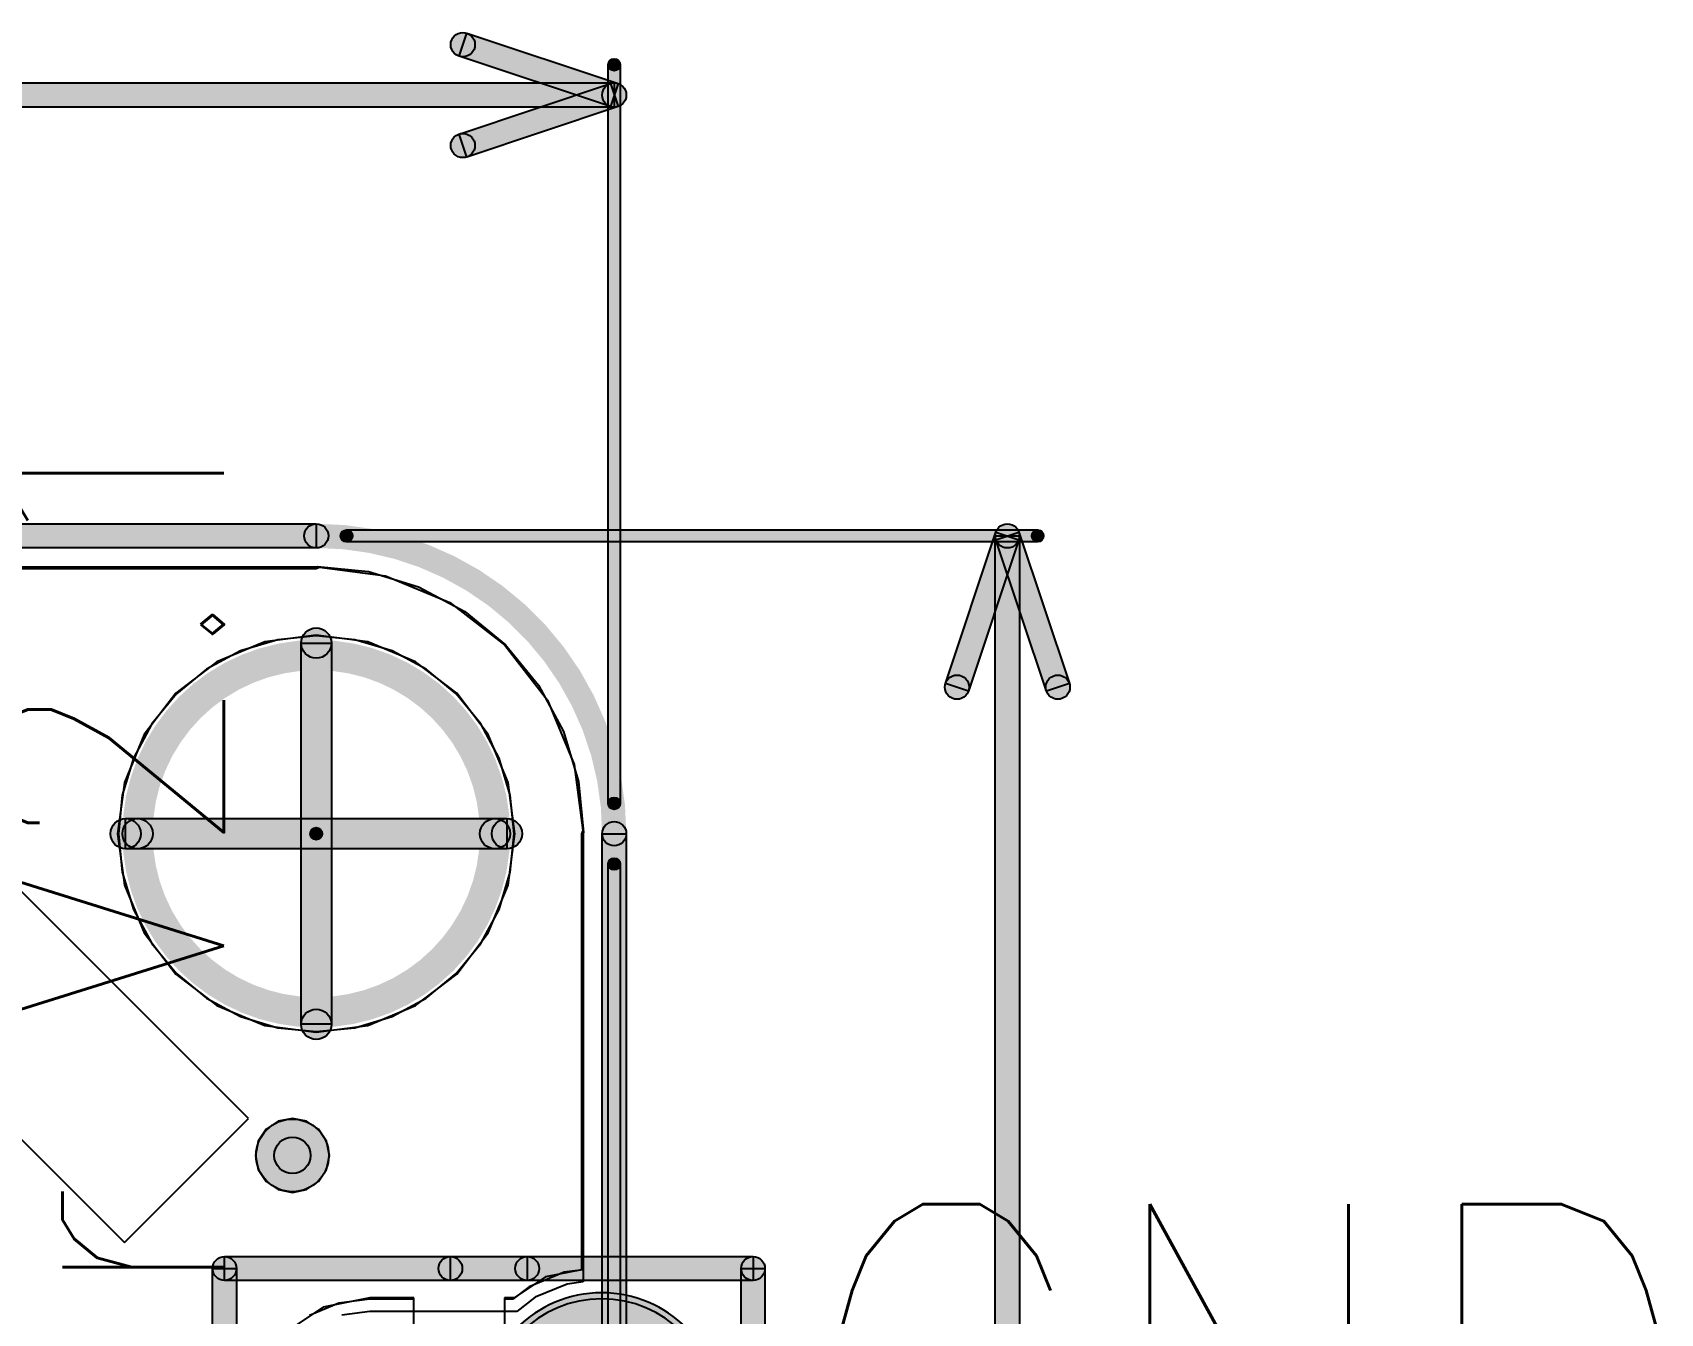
# Model space of a CAD drawing. Header units: millimetres. Extents: x -4 to 157, y -60 to 103.
# Drawn here: x 103 to 156.8, y 48.5 to 90.8 of the extents above; entities that cross this region are included whole.
import ezdxf

# ---------------------------------------------------------------- set-up
doc = ezdxf.new("R2010")
doc.units = ezdxf.units.MM
for name, color, linetype, true_color in [('BottomLayer', 5, 'Continuous', 0x0000ff), ('BottomSolder', 6, 'Continuous', 0xff00ff), ('KeepOutLayer', 6, 'Continuous', 0xff00ff), ('Mechanical17', 7, 'Continuous', 0x7f7f00), ('Mechanical18', 7, 'Continuous', 0x7f7f00), ('MidLayer1', 7, 'Continuous', 0x7f0000), ('MidLayer2', 7, 'Continuous', 0x3f7f00), ('MultiLayer', 7, 'Continuous', 0xc0c0c0), ('TopLayer', 1, 'Continuous', 0xff0000), ('TopOverlay', 2, 'Continuous', 0xffff00), ('TopSolder', 7, 'Continuous', 0x7f007f)]:
    doc.layers.add(name, color=color, linetype=linetype, true_color=true_color)
doc.styles.add('textstyle11', font='standard')
doc.styles.add('textstyle14', font='standard')

msp = doc.modelspace()

# ---------------------------------------------------------------- hatches: boundary and pattern name
at = {"layer": 'BottomLayer', "true_color": 0x0000ff}
h = msp.add_hatch(color=5, dxfattribs=at)
edge = h.paths.add_edge_path(flags=0)
edge.add_arc((111.583, 53.74), 1.2, 0, 360)
h = msp.add_hatch(color=5, dxfattribs=at)
edge = h.paths.add_edge_path(flags=0)
edge.add_arc((121.8, 44.75), 3.75, 180, 360)
edge.add_line((125.55, 44.75), (125.55, 45.25))
edge.add_arc((121.8, 45.25), 3.75, 0, 180)
edge.add_line((118.05, 45.25), (118.05, 44.75))
at = {"layer": 'BottomSolder', "true_color": 0xff00ff}
h = msp.add_hatch(color=6, dxfattribs=at)
edge = h.paths.add_edge_path(flags=0)
edge.add_arc((112.37, 64.37), 0.2, 0, 360)
h = msp.add_hatch(color=6, dxfattribs=at)
edge = h.paths.add_edge_path(flags=0)
edge.add_arc((121.8, 44.75), 3.95, 180, 360)
edge.add_line((125.75, 44.75), (125.75, 45.25))
edge.add_arc((121.8, 45.25), 3.95, 0, 180)
edge.add_line((117.85, 45.25), (117.85, 44.75))
at = {"layer": 'KeepOutLayer', "true_color": 0xff00ff}
for points in [[(33.63, 73.813), (33.63, 74.613), (112.37, 74.613), (112.37, 73.813)], [(122.613, -14.37), (121.813, -14.37), (121.813, 64.37), (122.613, 64.37)]]:
    msp.add_hatch(color=6, dxfattribs=at).paths.add_polyline_path(points, flags=0)
h = msp.add_hatch(color=6, dxfattribs=at)
edge = h.paths.add_edge_path(flags=0)
edge.add_arc((112.37, 74.213), 0.4, 0, 360)
h = msp.add_hatch(color=6, dxfattribs=at)
edge = h.paths.add_edge_path(flags=0)
edge.add_arc((112.37, 74.213), 0.4, 0, 360)
h = msp.add_hatch(color=6, dxfattribs=at)
edge = h.paths.add_edge_path(flags=0)
edge.add_arc((122.213, 64.37), 0.4, 0, 360)
h = msp.add_hatch(color=6, dxfattribs=at)
edge = h.paths.add_edge_path(flags=0)
edge.add_arc((122.213, 64.37), 0.4, 0, 360)
at = {"layer": 'Mechanical18', "true_color": 0x7f7f00}
h = msp.add_hatch(color=56, dxfattribs=at)
edge = h.paths.add_edge_path(flags=0)
edge.add_arc((117.213, 90.446), 0.4, 0, 360)
for points in [[(117.086, 90.067), (117.339, 90.826), (122.339, 89.159), (122.086, 88.4)], [(122.409, 65.37), (122.016, 65.37), (122.016, 89.78), (122.409, 89.78)], [(88.578, 88.38), (88.578, 89.18), (122.213, 89.18), (122.213, 88.38)], [(117.339, 86.733), (117.086, 87.492), (122.086, 89.159), (122.339, 88.4)], [(113.37, 74.016), (113.37, 74.409), (136.205, 74.409), (136.205, 74.016)], [(133.918, 69.086), (133.159, 69.339), (134.825, 74.339), (135.584, 74.086)], [(134.825, 74.086), (135.584, 74.339), (137.251, 69.339), (136.492, 69.086)], [(135.605, 40.578), (134.805, 40.578), (134.805, 74.213), (135.605, 74.213)], [(112.87, 58.071), (111.87, 58.071), (111.87, 70.669), (112.87, 70.669)], [(106.071, 63.87), (106.071, 64.87), (118.669, 64.87), (118.669, 63.87)], [(122.409, -37.811), (122.016, -37.811), (122.016, 63.37), (122.409, 63.37)]]:
    msp.add_hatch(color=56, dxfattribs=at).paths.add_polyline_path(points, flags=0)
h = msp.add_hatch(color=56, dxfattribs=at)
edge = h.paths.add_edge_path(flags=0)
edge.add_arc((122.213, 89.78), 0.197, 0, 360)
h = msp.add_hatch(color=56, dxfattribs=at)
edge = h.paths.add_edge_path(flags=0)
edge.add_arc((122.213, 88.78), 0.4, 0, 360)
h = msp.add_hatch(color=56, dxfattribs=at)
edge = h.paths.add_edge_path(flags=0)
edge.add_arc((122.213, 88.78), 0.4, 0, 360)
h = msp.add_hatch(color=56, dxfattribs=at)
edge = h.paths.add_edge_path(flags=0)
edge.add_arc((122.213, 88.78), 0.4, 0, 360)
h = msp.add_hatch(color=56, dxfattribs=at)
edge = h.paths.add_edge_path(flags=0)
edge.add_arc((117.213, 87.113), 0.4, 0, 360)
h = msp.add_hatch(color=56, dxfattribs=at)
edge = h.paths.add_edge_path(flags=0)
edge.add_arc((113.37, 74.213), 0.197, 0, 360)
h = msp.add_hatch(color=56, dxfattribs=at)
edge = h.paths.add_edge_path(flags=0)
edge.add_arc((135.205, 74.213), 0.4, 0, 360)
h = msp.add_hatch(color=56, dxfattribs=at)
edge = h.paths.add_edge_path(flags=0)
edge.add_arc((135.205, 74.213), 0.4, 0, 360)
h = msp.add_hatch(color=56, dxfattribs=at)
edge = h.paths.add_edge_path(flags=0)
edge.add_arc((135.205, 74.213), 0.4, 0, 360)
h = msp.add_hatch(color=56, dxfattribs=at)
edge = h.paths.add_edge_path(flags=0)
edge.add_arc((136.205, 74.213), 0.197, 0, 360)
h = msp.add_hatch(color=56, dxfattribs=at)
edge = h.paths.add_edge_path(flags=0)
edge.add_arc((112.37, 70.669), 0.5, 0, 360)
h = msp.add_hatch(color=56, dxfattribs=at)
edge = h.paths.add_edge_path(flags=0)
edge.add_arc((133.538, 69.213), 0.4, 0, 360)
h = msp.add_hatch(color=56, dxfattribs=at)
edge = h.paths.add_edge_path(flags=0)
edge.add_arc((136.871, 69.213), 0.4, 0, 360)
h = msp.add_hatch(color=56, dxfattribs=at)
edge = h.paths.add_edge_path(flags=0)
edge.add_arc((122.213, 65.37), 0.197, 0, 360)
h = msp.add_hatch(color=56, dxfattribs=at)
edge = h.paths.add_edge_path(flags=0)
edge.add_arc((106.071, 64.37), 0.5, 0, 360)
h = msp.add_hatch(color=56, dxfattribs=at)
edge = h.paths.add_edge_path(flags=0)
edge.add_arc((106.465, 64.37), 0.5, 0, 360)
h = msp.add_hatch(color=56, dxfattribs=at)
edge = h.paths.add_edge_path(flags=0)
edge.add_arc((118.276, 64.37), 0.5, 0, 360)
h = msp.add_hatch(color=56, dxfattribs=at)
edge = h.paths.add_edge_path(flags=0)
edge.add_arc((118.669, 64.37), 0.5, 0, 360)
h = msp.add_hatch(color=56, dxfattribs=at)
edge = h.paths.add_edge_path(flags=0)
edge.add_arc((122.213, 63.37), 0.197, 0, 360)
h = msp.add_hatch(color=56, dxfattribs=at)
edge = h.paths.add_edge_path(flags=0)
edge.add_arc((112.37, 58.071), 0.5, 0, 360)
at = {"layer": 'MidLayer1', "true_color": 0x7f0000}
h = msp.add_hatch(color=16, dxfattribs=at)
edge = h.paths.add_edge_path(flags=0)
edge.add_arc((111.583, 53.74), 1.2, 0, 360)
h = msp.add_hatch(color=16, dxfattribs=at)
edge = h.paths.add_edge_path(flags=0)
edge.add_arc((121.8, 44.75), 3.75, 180, 360)
edge.add_line((125.55, 44.75), (125.55, 45.25))
edge.add_arc((121.8, 45.25), 3.75, 0, 180)
edge.add_line((118.05, 45.25), (118.05, 44.75))
at = {"layer": 'MidLayer2', "true_color": 0x3f7f00}
h = msp.add_hatch(color=76, dxfattribs=at)
edge = h.paths.add_edge_path(flags=0)
edge.add_arc((111.583, 53.74), 0.6, 0, 360)
h = msp.add_hatch(color=76, dxfattribs=at)
edge = h.paths.add_edge_path(flags=0)
edge.add_arc((121.8, 44.75), 3.75, 180, 360)
edge.add_line((125.55, 44.75), (125.55, 45.25))
edge.add_arc((121.8, 45.25), 3.75, 0, 180)
edge.add_line((118.05, 45.25), (118.05, 44.75))
at = {"layer": 'MultiLayer', "true_color": 0xc0c0c0}
h = msp.add_hatch(color=9, dxfattribs=at)
edge = h.paths.add_edge_path(flags=0)
edge.add_arc((121.8, 44.75), 3.75, 180, 360)
edge.add_line((125.55, 44.75), (125.55, 45.25))
edge.add_arc((121.8, 45.25), 3.75, 0, 180)
edge.add_line((118.05, 45.25), (118.05, 44.75))
at = {"layer": 'TopLayer', "true_color": 0xff0000}
h = msp.add_hatch(color=1, dxfattribs=at)
edge = h.paths.add_edge_path(flags=0)
edge.add_arc((111.583, 53.74), 1.2, 0, 360)
h = msp.add_hatch(color=1, dxfattribs=at)
edge = h.paths.add_edge_path(flags=0)
edge.add_arc((121.8, 44.75), 3.75, 180, 360)
edge.add_line((125.55, 44.75), (125.55, 45.25))
edge.add_arc((121.8, 45.25), 3.75, 0, 180)
edge.add_line((118.05, 45.25), (118.05, 44.75))
at = {"layer": 'TopOverlay', "true_color": 0xffff00}
h = msp.add_hatch(color=2, dxfattribs=at)
edge = h.paths.add_edge_path(flags=0)
edge.add_arc((109.339, 50), 0.394, 0, 360)
h = msp.add_hatch(color=2, dxfattribs=at)
edge = h.paths.add_edge_path(flags=0)
edge.add_arc((109.339, 50), 0.394, 0, 360)
for points in [[(109.339, 49.606), (109.339, 50.394), (119.339, 50.394), (119.339, 49.606)], [(116.8, 49.606), (116.8, 50.394), (126.8, 50.394), (126.8, 49.606)], [(109.732, 0), (108.945, 0), (108.945, 50), (109.732, 50)], [(127.194, 0), (126.406, 0), (126.406, 50), (127.194, 50)]]:
    msp.add_hatch(color=2, dxfattribs=at).paths.add_polyline_path(points, flags=0)
h = msp.add_hatch(color=2, dxfattribs=at)
edge = h.paths.add_edge_path(flags=0)
edge.add_arc((116.8, 50), 0.394, 0, 360)
h = msp.add_hatch(color=2, dxfattribs=at)
edge = h.paths.add_edge_path(flags=0)
edge.add_arc((119.339, 50), 0.394, 0, 360)
h = msp.add_hatch(color=2, dxfattribs=at)
edge = h.paths.add_edge_path(flags=0)
edge.add_arc((126.8, 50), 0.394, 0, 360)
h = msp.add_hatch(color=2, dxfattribs=at)
edge = h.paths.add_edge_path(flags=0)
edge.add_arc((126.8, 50), 0.394, 0, 360)
at = {"layer": 'TopSolder', "true_color": 0x7f007f}
h = msp.add_hatch(color=216, dxfattribs=at)
edge = h.paths.add_edge_path(flags=0)
edge.add_arc((112.37, 64.37), 0.2, 0, 360)
h = msp.add_hatch(color=216, dxfattribs=at)
edge = h.paths.add_edge_path(flags=0)
edge.add_arc((121.8, 44.75), 3.95, 180, 360)
edge.add_line((125.75, 44.75), (125.75, 45.25))
edge.add_arc((121.8, 45.25), 3.95, 0, 180)
edge.add_line((117.85, 45.25), (117.85, 44.75))

# ---------------------------------------------------------------- linework, layer by layer
at = {"layer": 'BottomLayer'}
for p, q in [((112.37, 73.13), (112.476, 73.174)), ((112.476, 73.174), (114.652, 72.888)), ((97.96, 73.13), (112.37, 73.13)), ((114.652, 72.888), (116.779, 72.007)), ((116.779, 72.007), (118.605, 70.605)), ((110.672, 70.708), (109.089, 70.053)), ((112.37, 70.932), (110.672, 70.708)), ((114.068, 70.708), (112.37, 70.932)), ((115.651, 70.053), (114.068, 70.708)), ((118.605, 70.605), (120.007, 68.779)), ((109.089, 70.053), (107.73, 69.01)), ((117.01, 69.01), (115.651, 70.053)), ((107.73, 69.01), (106.688, 67.651)), ((118.053, 67.651), (117.01, 69.01)), ((120.007, 68.779), (120.888, 66.652)), ((106.688, 67.651), (106.032, 66.068)), ((118.708, 66.068), (118.053, 67.651)), ((120.888, 66.652), (121.174, 64.476)), ((106.032, 66.068), (105.808, 64.37)), ((118.932, 64.37), (118.708, 66.068)), ((105.808, 64.37), (106.032, 62.672)), ((118.708, 62.672), (118.932, 64.37)), ((121.174, 64.476), (121.13, 64.37)), ((121.13, 64.37), (121.13, 49.96)), ((110.136, 54.956), (102.047, 63.045)), ((106.032, 62.672), (106.688, 61.089)), ((118.053, 61.089), (118.708, 62.672)), ((106.688, 61.089), (107.73, 59.73)), ((117.01, 59.73), (118.053, 61.089)), ((107.73, 59.73), (109.089, 58.688)), ((115.651, 58.688), (117.01, 59.73)), ((97.946, 58.945), (106.035, 50.856)), ((109.089, 58.688), (110.672, 58.032)), ((114.068, 58.032), (115.651, 58.688)), ((110.672, 58.032), (112.37, 57.808)), ((112.37, 57.808), (114.068, 58.032)), ((106.035, 50.856), (110.136, 54.956)), ((119.947, 49.724), (118.908, 49.03)), ((121.13, 49.96), (119.947, 49.724)), ((114.142, 49.03), (112.599, 48.723)), ((115.594, 49.03), (114.142, 49.03)), ((115.594, 46.5), (115.594, 49.03)), ((118.908, 49.03), (118.594, 49.03)), ((118.594, 49.03), (118.594, 45)), ((112.599, 48.723), (111.292, 47.85))]:
    msp.add_line(p, q, dxfattribs=at)
at = {"layer": 'BottomLayer', "color": 5, "true_color": 0x0000ff}
msp.add_circle((111.583, 53.74), 1.2, dxfattribs=at)
msp.add_arc((121.8, 45.25), 3.75, 0, 180, dxfattribs=at)
at = {"layer": 'BottomSolder', "color": 6, "true_color": 0xff00ff}
msp.add_circle((112.37, 64.37), 0.2, dxfattribs=at)
msp.add_arc((121.8, 45.25), 3.95, 0, 180, dxfattribs=at)
at = {"layer": 'KeepOutLayer', "color": 6, "true_color": 0xff00ff}
for p, q in [((33.63, 74.613), (112.37, 74.613)), ((112.37, 74.613), (112.37, 73.813)), ((112.37, 73.813), (33.63, 73.813)), ((121.813, -14.37), (121.813, 64.37)), ((121.813, 64.37), (122.613, 64.37)), ((122.613, 64.37), (122.613, -14.37))]:
    msp.add_line(p, q, dxfattribs=at)
at = {"layer": 'KeepOutLayer'}
msp.add_lwpolyline([(112.37, 74.213, 0.8, 0.8, -0.414214), (122.213, 64.37, 0.8, 0.8, 0)], format="xyseb", dxfattribs=at)
for centre in [(112.37, 74.213), (112.37, 74.213), (122.213, 64.37), (122.213, 64.37)]:
    msp.add_circle(centre, 0.4, dxfattribs=at)
at = {"layer": 'Mechanical18', "color": 56, "true_color": 0x7f7f00}
for p, q in [((117.086, 90.067), (117.339, 90.826)), ((117.339, 90.826), (122.339, 89.159)), ((122.086, 88.4), (117.086, 90.067)), ((122.016, 65.37), (122.016, 89.78)), ((122.016, 89.78), (122.409, 89.78)), ((122.409, 89.78), (122.409, 65.37)), ((88.578, 89.18), (122.213, 89.18)), ((117.086, 87.492), (122.086, 89.159)), ((122.086, 89.159), (122.339, 88.4)), ((122.339, 89.159), (122.086, 88.4)), ((122.213, 89.18), (122.213, 88.38)), ((122.213, 88.38), (88.578, 88.38)), ((122.339, 88.4), (117.339, 86.733)), ((117.339, 86.733), (117.086, 87.492)), ((113.37, 74.016), (113.37, 74.409)), ((113.37, 74.409), (136.205, 74.409)), ((133.159, 69.339), (134.825, 74.339)), ((134.825, 74.086), (135.584, 74.339)), ((134.825, 74.339), (135.584, 74.086)), ((135.584, 74.339), (137.251, 69.339)), ((136.205, 74.409), (136.205, 74.016)), ((136.205, 74.016), (113.37, 74.016)), ((135.584, 74.086), (133.918, 69.086)), ((134.805, 40.578), (134.805, 74.213)), ((134.805, 74.213), (135.605, 74.213)), ((136.492, 69.086), (134.825, 74.086)), ((135.605, 74.213), (135.605, 40.578)), ((111.87, 58.071), (111.87, 70.669)), ((111.87, 70.669), (112.87, 70.669)), ((112.87, 70.669), (112.87, 58.071)), ((133.918, 69.086), (133.159, 69.339)), ((137.251, 69.339), (136.492, 69.086)), ((122.409, 65.37), (122.016, 65.37)), ((106.071, 63.87), (106.071, 64.87)), ((106.071, 64.87), (118.669, 64.87)), ((118.669, 64.87), (118.669, 63.87)), ((118.669, 63.87), (106.071, 63.87)), ((122.016, -37.811), (122.016, 63.37)), ((122.016, 63.37), (122.409, 63.37)), ((122.409, 63.37), (122.409, -37.811)), ((112.87, 58.071), (111.87, 58.071))]:
    msp.add_line(p, q, dxfattribs=at)
at = {"layer": 'Mechanical18'}
msp.add_lwpolyline([(118.276, 64.37, 1, 1, 1), (106.465, 64.37, 1, 1, 1)], format="xyseb", close=True, dxfattribs=at)
for centre, radius in [((117.213, 90.446), 0.4), ((122.213, 89.78), 0.197), ((122.213, 88.78), 0.4), ((122.213, 88.78), 0.4), ((122.213, 88.78), 0.4), ((117.213, 87.113), 0.4), ((113.37, 74.213), 0.197), ((135.205, 74.213), 0.4), ((135.205, 74.213), 0.4), ((135.205, 74.213), 0.4), ((136.205, 74.213), 0.197), ((112.37, 70.669), 0.5), ((133.538, 69.213), 0.4), ((136.871, 69.213), 0.4), ((122.213, 65.37), 0.197), ((106.071, 64.37), 0.5), ((106.465, 64.37), 0.5), ((118.276, 64.37), 0.5), ((118.669, 64.37), 0.5), ((122.213, 63.37), 0.197), ((112.37, 58.071), 0.5)]:
    msp.add_circle(centre, radius, dxfattribs=at)
at = {"layer": 'MidLayer1'}
for p, q in [((97.961, 73.193), (112.37, 73.193)), ((112.37, 73.193), (112.411, 73.201)), ((112.411, 73.201), (114.094, 73.035)), ((114.094, 73.035), (115.751, 72.533)), ((115.751, 72.533), (117.279, 71.716)), ((117.279, 71.716), (118.617, 70.617)), ((111.095, 70.781), (109.868, 70.409)), ((112.37, 70.907), (111.095, 70.781)), ((113.645, 70.781), (112.37, 70.907)), ((114.872, 70.409), (113.645, 70.781)), ((118.617, 70.617), (119.716, 69.279)), ((109.868, 70.409), (108.738, 69.805)), ((116.002, 69.805), (114.872, 70.409)), ((108.738, 69.805), (107.748, 68.992)), ((116.992, 68.992), (116.002, 69.805)), ((107.748, 68.992), (106.935, 68.002)), ((117.805, 68.002), (116.992, 68.992)), ((119.716, 69.279), (120.533, 67.751)), ((106.935, 68.002), (106.331, 66.872)), ((118.409, 66.872), (117.805, 68.002)), ((120.533, 67.751), (121.035, 66.094)), ((106.331, 66.872), (105.959, 65.645)), ((118.781, 65.645), (118.409, 66.872)), ((105.959, 65.645), (105.833, 64.37)), ((118.907, 64.37), (118.781, 65.645)), ((121.035, 66.094), (121.201, 64.411)), ((105.833, 64.37), (105.959, 63.095)), ((118.781, 63.095), (118.907, 64.37)), ((121.201, 64.411), (121.193, 64.37)), ((121.193, 64.37), (121.193, 49.961)), ((105.959, 63.095), (106.331, 61.868)), ((118.409, 61.868), (118.781, 63.095)), ((106.331, 61.868), (106.935, 60.738)), ((117.805, 60.738), (118.409, 61.868)), ((106.935, 60.738), (107.748, 59.748)), ((116.992, 59.748), (117.805, 60.738)), ((107.748, 59.748), (108.738, 58.935)), ((116.002, 58.935), (116.992, 59.748)), ((108.738, 58.935), (109.868, 58.331)), ((114.872, 58.331), (116.002, 58.935)), ((109.868, 58.331), (111.095, 57.959)), ((113.645, 57.959), (114.872, 58.331)), ((111.095, 57.959), (112.37, 57.833)), ((112.37, 57.833), (113.645, 57.959)), ((120.56, 49.878), (119.405, 49.399)), ((121.193, 49.961), (120.56, 49.878)), ((114.142, 48.987), (113.11, 48.851)), ((115.594, 48.987), (114.142, 48.987)), ((115.594, 46.5), (115.594, 48.987)), ((118.867, 48.987), (118.594, 48.987)), ((118.594, 48.987), (118.594, 45)), ((119.405, 49.399), (118.867, 48.987)), ((113.11, 48.851), (112.148, 48.453))]:
    msp.add_line(p, q, dxfattribs=at)
at = {"layer": 'MidLayer1', "color": 16, "true_color": 0x7f0000}
msp.add_circle((111.583, 53.74), 1.2, dxfattribs=at)
msp.add_arc((121.8, 45.25), 3.75, 0, 180, dxfattribs=at)
at = {"layer": 'MidLayer2'}
for p, q in [((97.558, 73.193), (112.37, 73.193)), ((112.37, 73.193), (112.411, 73.201)), ((112.411, 73.201), (114.094, 73.035)), ((114.094, 73.035), (115.751, 72.533)), ((115.751, 72.533), (117.279, 71.716)), ((117.279, 71.716), (118.617, 70.617)), ((111.095, 70.781), (109.868, 70.409)), ((112.37, 70.907), (111.095, 70.781)), ((113.645, 70.781), (112.37, 70.907)), ((114.872, 70.409), (113.645, 70.781)), ((118.617, 70.617), (119.716, 69.279)), ((109.868, 70.409), (108.738, 69.805)), ((116.002, 69.805), (114.872, 70.409)), ((108.738, 69.805), (107.748, 68.992)), ((116.992, 68.992), (116.002, 69.805)), ((107.748, 68.992), (106.935, 68.002)), ((117.805, 68.002), (116.992, 68.992)), ((119.716, 69.279), (120.533, 67.751)), ((106.935, 68.002), (106.331, 66.872)), ((118.409, 66.872), (117.805, 68.002)), ((120.533, 67.751), (121.035, 66.094)), ((106.331, 66.872), (105.959, 65.645)), ((118.781, 65.645), (118.409, 66.872)), ((105.959, 65.645), (105.833, 64.37)), ((118.907, 64.37), (118.781, 65.645)), ((121.035, 66.094), (121.201, 64.411)), ((105.833, 64.37), (105.959, 63.095)), ((118.781, 63.095), (118.907, 64.37)), ((121.201, 64.411), (121.193, 64.37)), ((121.193, 64.37), (121.193, 49.558)), ((105.959, 63.095), (106.331, 61.868)), ((118.409, 61.868), (118.781, 63.095)), ((106.331, 61.868), (106.935, 60.738)), ((117.805, 60.738), (118.409, 61.868)), ((106.935, 60.738), (107.748, 59.748)), ((116.992, 59.748), (117.805, 60.738)), ((107.748, 59.748), (108.738, 58.935)), ((116.002, 58.935), (116.992, 59.748)), ((108.738, 58.935), (109.868, 58.331)), ((114.872, 58.331), (116.002, 58.935)), ((109.868, 58.331), (111.095, 57.959)), ((113.645, 57.959), (114.872, 58.331)), ((111.095, 57.959), (112.37, 57.833)), ((112.37, 57.833), (113.645, 57.959)), ((111.114, 54.871), (110.718, 54.605)), ((111.583, 54.964), (111.114, 54.871)), ((112.051, 54.871), (111.583, 54.964)), ((112.448, 54.605), (112.051, 54.871)), ((110.718, 54.605), (110.452, 54.208)), ((112.713, 54.208), (112.448, 54.605)), ((110.452, 54.208), (110.359, 53.74)), ((112.806, 53.74), (112.713, 54.208)), ((110.359, 53.74), (110.452, 53.272)), ((110.452, 53.272), (110.718, 52.875)), ((112.448, 52.875), (112.713, 53.272)), ((112.713, 53.272), (112.806, 53.74)), ((110.718, 52.875), (111.114, 52.61)), ((112.051, 52.61), (112.448, 52.875)), ((111.114, 52.61), (111.583, 52.517)), ((111.583, 52.517), (112.051, 52.61)), ((120.664, 49.488), (119.606, 49.05)), ((121.193, 49.558), (120.664, 49.488)), ((119.606, 49.05), (118.999, 48.583)), ((114.142, 48.583), (113.214, 48.461)), ((118.999, 48.583), (114.142, 48.583))]:
    msp.add_line(p, q, dxfattribs=at)
at = {"layer": 'MidLayer2', "color": 76, "true_color": 0x3f7f00}
msp.add_circle((111.583, 53.74), 0.6, dxfattribs=at)
msp.add_arc((121.8, 45.25), 3.75, 0, 180, dxfattribs=at)
at = {"layer": 'MultiLayer', "color": 9, "true_color": 0xc0c0c0}
msp.add_arc((121.8, 45.25), 3.75, 0, 180, dxfattribs=at)
at = {"layer": 'TopLayer'}
for p, q in [((97.961, 73.193), (112.37, 73.193)), ((112.37, 73.193), (112.411, 73.201)), ((112.411, 73.201), (114.094, 73.035)), ((114.094, 73.035), (115.751, 72.533)), ((115.751, 72.533), (117.279, 71.716)), ((117.279, 71.716), (118.617, 70.617)), ((111.095, 70.781), (109.868, 70.409)), ((112.37, 70.907), (111.095, 70.781)), ((113.645, 70.781), (112.37, 70.907)), ((114.872, 70.409), (113.645, 70.781)), ((118.617, 70.617), (119.716, 69.279)), ((109.868, 70.409), (108.738, 69.805)), ((116.002, 69.805), (114.872, 70.409)), ((108.738, 69.805), (107.748, 68.992)), ((116.992, 68.992), (116.002, 69.805)), ((107.748, 68.992), (106.935, 68.002)), ((117.805, 68.002), (116.992, 68.992)), ((119.716, 69.279), (120.533, 67.751)), ((106.935, 68.002), (106.331, 66.872)), ((118.409, 66.872), (117.805, 68.002)), ((120.533, 67.751), (121.035, 66.094)), ((106.331, 66.872), (105.959, 65.645)), ((118.781, 65.645), (118.409, 66.872)), ((105.959, 65.645), (105.833, 64.37)), ((118.907, 64.37), (118.781, 65.645)), ((121.035, 66.094), (121.201, 64.411)), ((105.833, 64.37), (105.959, 63.095)), ((118.781, 63.095), (118.907, 64.37)), ((121.201, 64.411), (121.193, 64.37)), ((121.193, 64.37), (121.193, 49.961)), ((105.959, 63.095), (106.331, 61.868)), ((118.409, 61.868), (118.781, 63.095)), ((106.331, 61.868), (106.935, 60.738)), ((117.805, 60.738), (118.409, 61.868)), ((106.935, 60.738), (107.748, 59.748)), ((116.992, 59.748), (117.805, 60.738)), ((107.748, 59.748), (108.738, 58.935)), ((116.002, 58.935), (116.992, 59.748)), ((108.738, 58.935), (109.868, 58.331)), ((114.872, 58.331), (116.002, 58.935)), ((109.868, 58.331), (111.095, 57.959)), ((113.645, 57.959), (114.872, 58.331)), ((111.095, 57.959), (112.37, 57.833)), ((112.37, 57.833), (113.645, 57.959)), ((120.56, 49.878), (119.405, 49.399)), ((121.193, 49.961), (120.56, 49.878)), ((114.142, 48.987), (113.11, 48.851)), ((115.594, 48.987), (114.142, 48.987)), ((115.594, 46.5), (115.594, 48.987)), ((118.867, 48.987), (118.594, 48.987)), ((118.594, 48.987), (118.594, 45)), ((119.405, 49.399), (118.867, 48.987)), ((113.11, 48.851), (112.148, 48.453))]:
    msp.add_line(p, q, dxfattribs=at)
at = {"layer": 'TopLayer', "color": 1, "true_color": 0xff0000}
msp.add_circle((111.583, 53.74), 1.2, dxfattribs=at)
msp.add_arc((121.8, 45.25), 3.75, 0, 180, dxfattribs=at)
at = {"layer": 'TopOverlay', "color": 2, "true_color": 0xffff00}
for p, q in [((109.339, 49.606), (109.339, 50.394)), ((109.339, 50.394), (119.339, 50.394)), ((116.8, 49.606), (116.8, 50.394)), ((116.8, 50.394), (126.8, 50.394)), ((119.339, 50.394), (119.339, 49.606)), ((126.8, 50.394), (126.8, 49.606)), ((108.945, 0), (108.945, 50)), ((108.945, 50), (109.732, 50)), ((119.339, 49.606), (109.339, 49.606)), ((109.732, 50), (109.732, 0)), ((126.8, 49.606), (116.8, 49.606)), ((126.406, 0), (126.406, 50)), ((126.406, 50), (127.194, 50)), ((127.194, 50), (127.194, 0))]:
    msp.add_line(p, q, dxfattribs=at)
at = {"layer": 'TopOverlay'}
for centre in [(109.339, 50), (109.339, 50), (116.8, 50), (119.339, 50), (126.8, 50), (126.8, 50)]:
    msp.add_circle(centre, 0.394, dxfattribs=at)
at = {"layer": 'TopSolder', "color": 216, "true_color": 0x7f007f}
msp.add_circle((112.37, 64.37), 0.2, dxfattribs=at)
msp.add_arc((121.8, 45.25), 3.95, 0, 180, dxfattribs=at)

# ---------------------------------------------------------------- texts
at = {"layer": 'Mechanical17', "style": 'textstyle14'}
msp.add_text('GND', height=12, dxfattribs=at).set_placement((128.197, 40.133))
at = {"layer": 'TopOverlay', "style": 'textstyle11'}
msp.add_text('I2C Encoder V2.1', height=8, rotation=90, dxfattribs=at).set_placement((109.321, -6.496))

doc.saveas('drawing.dxf')
